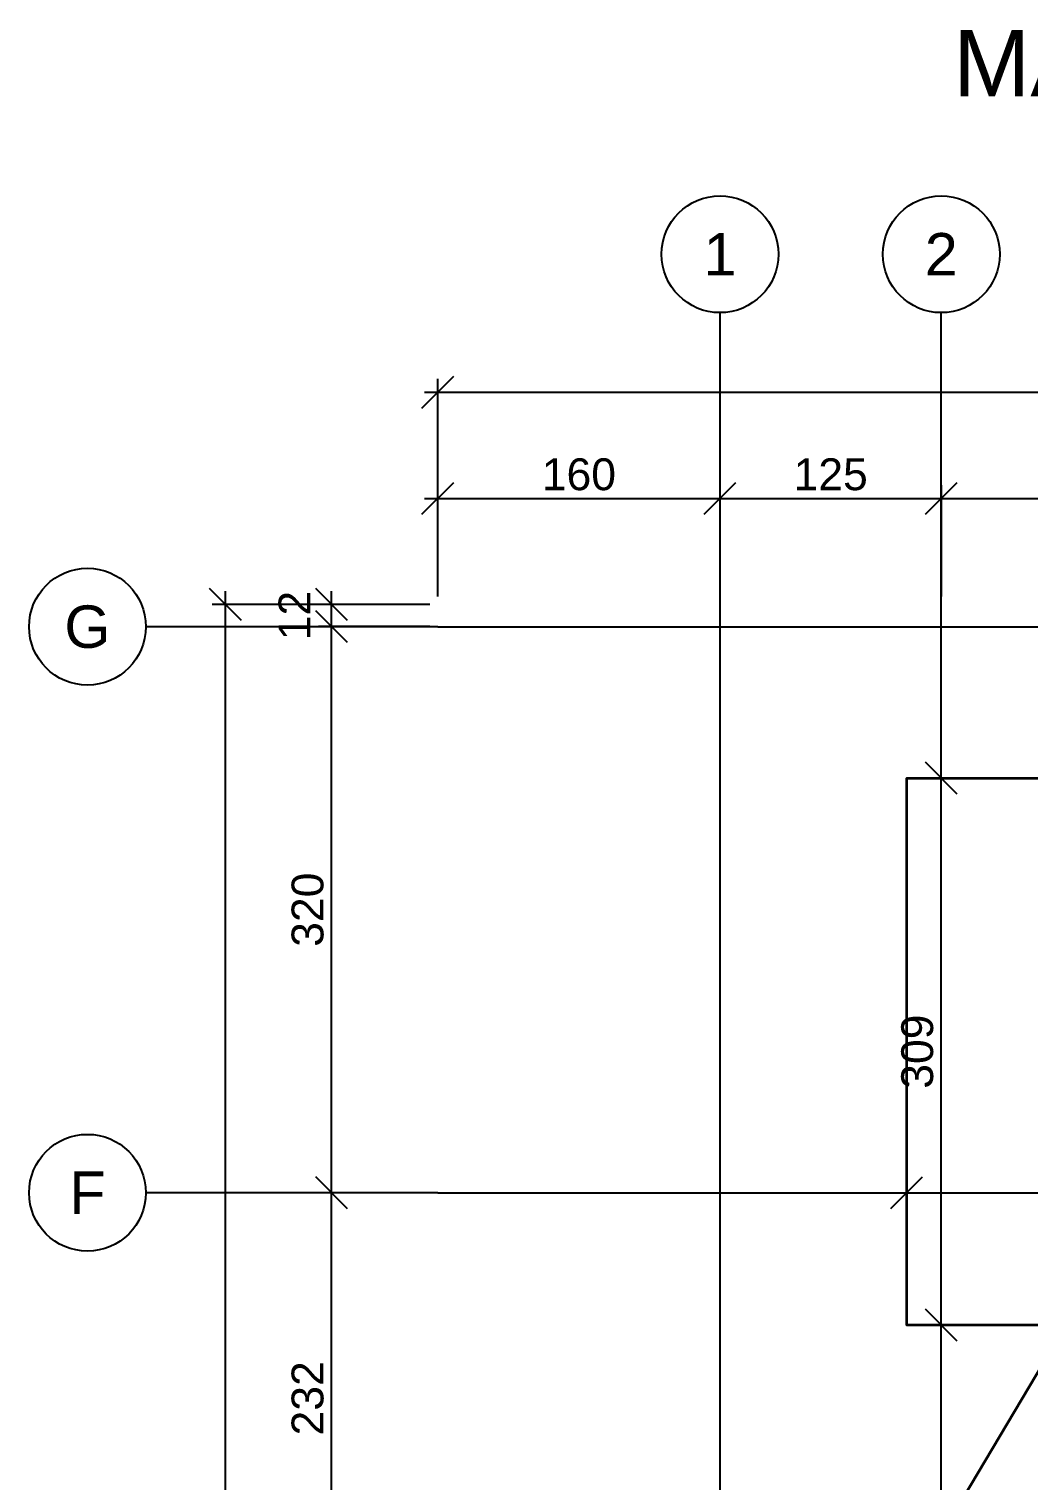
# Model space of a CAD drawing. Header units: millimetres. Extents: x -231 to 4719, y -2977 to 4533.
# Drawn here: x -231 to 334, y 3712 to 4533 of the extents above; entities that cross this region are included whole.
import ezdxf
from ezdxf.enums import TextEntityAlignment as Align

# ---------------------------------------------------------------- set-up
doc = ezdxf.new("R2010")
doc.units = ezdxf.units.MM
for name, color, linetype in [('FW_AXIS', 7, 'Continuous'), ('FW_DIM', 7, 'Continuous'), ('FW_TEXT', 7, 'Continuous')]:
    doc.layers.add(name, color=color, linetype=linetype)
doc.layers.add('SLAB', color=3, linetype='Continuous', lineweight=35)
doc.styles.add('REBAR_TXT', font='arial.ttf')
doc.styles.get("Standard").update_dxf_attribs({"font": 'arial.ttf'})
doc.dimstyles.new('FW_DIM', dxfattribs={"dimtxt": 18, "dimasz": 9, "dimexe": 7.5, "dimexo": 4.5, "dimgap": 4.5, "dimtad": 1, "dimdec": 0, "dimtxsty": 'Standard', "dimtsz": 9, "dimcen": 2.5, "dimdle": 7.5, "dimclrd": 256, "dimclre": 256, "dimclrt": 7, "dimazin": 3, "dimtfac": 1, "dimtmove": 2, "dimatfit": 3})

# ---------------------------------------------------------------- blocks, each defined once
blk = doc.blocks.new('_OBLIQUE')
at = {"color": 0, "linetype": 'BYBLOCK'}
blk.add_line((-0.5, -0.5), (0.5, 0.5), dxfattribs=at)
blk = doc.blocks.new('*D91')
for p, q in [((265.01, 3879.33), (265.01, 3882.33)), ((818.02, 3879.33), (818.02, 3882.33)), ((257.51, 3874.83), (825.52, 3874.83))]:
    blk.add_line(p, q)
at = {"layer": 'Defpoints'}
for p in [(265.01, 3874.83), (265.01, 3874.83), (818.02, 3874.83)]:
    blk.add_point(p, dxfattribs=at)
at = {"layer": 'FW_DIM', "xscale": 18, "yscale": 18}
for p in [(265.01, 3874.83), (818.02, 3874.83)]:
    blk.add_blockref('_OBLIQUE', p, dxfattribs=at)
at = {"layer": 'FW_DIM', "color": 7, "insert": (541.51, 3888.33), "char_height": 18, "attachment_point": 5}
blk.add_mtext('553', dxfattribs=at)
blk = doc.blocks.new('*D107')
for p, q in [((284.56, 3792.45), (284.56, 4116.7)), ((280.06, 4109.2), (277.06, 4109.2)), ((280.06, 3799.95), (277.06, 3799.95))]:
    blk.add_line(p, q)
at = {"layer": 'Defpoints'}
for p in [(284.56, 4109.2), (284.56, 3799.95), (284.56, 3799.95)]:
    blk.add_point(p, dxfattribs=at)
at = {"layer": 'FW_DIM', "xscale": 18, "yscale": 18, "rotation": 90}
for p in [(284.56, 4109.2), (284.56, 3799.95)]:
    blk.add_blockref('_OBLIQUE', p, dxfattribs=at)
at = {"layer": 'FW_DIM', "color": 7, "insert": (271.06, 3954.58), "char_height": 18, "attachment_point": 5, "rotation": 90}
blk.add_mtext('309', dxfattribs=at)
blk = doc.blocks.new('*D137')
for p, q in [((0, 4211.81), (0, 4274.81)), ((159.5, 4211.81), (159.5, 4274.81)), ((-7.5, 4267.31), (167, 4267.31))]:
    blk.add_line(p, q)
at = {"layer": 'Defpoints'}
for p in [(0, 4267.31), (0, 4207.31), (159.5, 4207.31)]:
    blk.add_point(p, dxfattribs=at)
at = {"layer": 'FW_DIM', "xscale": 18, "yscale": 18}
for p in [(0, 4267.31), (159.5, 4267.31)]:
    blk.add_blockref('_OBLIQUE', p, dxfattribs=at)
at = {"layer": 'FW_DIM', "color": 7, "insert": (79.75, 4280.81), "char_height": 18, "attachment_point": 5}
blk.add_mtext('160', dxfattribs=at)
blk = doc.blocks.new('*D138')
for p, q in [((159.5, 4211.81), (159.5, 4274.81)), ((284.6, 4211.81), (284.6, 4274.81)), ((152, 4267.31), (292.1, 4267.31))]:
    blk.add_line(p, q)
at = {"layer": 'Defpoints'}
for p in [(159.5, 4267.31), (159.5, 4207.31), (284.6, 4207.31)]:
    blk.add_point(p, dxfattribs=at)
at = {"layer": 'FW_DIM', "xscale": 18, "yscale": 18}
for p in [(159.5, 4267.31), (284.6, 4267.31)]:
    blk.add_blockref('_OBLIQUE', p, dxfattribs=at)
at = {"layer": 'FW_DIM', "color": 7, "insert": (222.05, 4280.81), "char_height": 18, "attachment_point": 5}
blk.add_mtext('125', dxfattribs=at)
blk = doc.blocks.new('*D139')
for p, q in [((284.6, 4211.81), (284.6, 4274.81)), ((479.5, 4211.81), (479.5, 4274.81)), ((277.1, 4267.31), (487, 4267.31))]:
    blk.add_line(p, q)
at = {"layer": 'Defpoints'}
for p in [(284.6, 4267.31), (284.6, 4207.31), (479.5, 4207.31)]:
    blk.add_point(p, dxfattribs=at)
at = {"layer": 'FW_DIM', "xscale": 18, "yscale": 18}
for p in [(284.6, 4267.31), (479.5, 4267.31)]:
    blk.add_blockref('_OBLIQUE', p, dxfattribs=at)
at = {"layer": 'FW_DIM', "color": 7, "insert": (382.05, 4280.81), "char_height": 18, "attachment_point": 5}
blk.add_mtext('195', dxfattribs=at)
blk = doc.blocks.new('*D153')
for p, q in [((0, 4211.81), (0, 4334.81)), ((1569.04, 4211.81), (1569.04, 4334.81)), ((-7.5, 4327.31), (1576.54, 4327.31))]:
    blk.add_line(p, q)
at = {"layer": 'Defpoints'}
for p in [(0, 4327.31), (0, 4207.31), (1569.04, 4207.31)]:
    blk.add_point(p, dxfattribs=at)
at = {"layer": 'FW_DIM', "xscale": 18, "yscale": 18}
for p in [(0, 4327.31), (1569.04, 4327.31)]:
    blk.add_blockref('_OBLIQUE', p, dxfattribs=at)
at = {"layer": 'FW_DIM', "color": 7, "insert": (784.52, 4340.81), "char_height": 18, "attachment_point": 5}
blk.add_mtext('1569', dxfattribs=at)
blk = doc.blocks.new('*D159')
for p, q in [((-60, 3634.91), (-60, 3882.31)), ((-4.5, 3874.81), (-67.5, 3874.81)), ((-4.5, 3642.41), (-67.5, 3642.41))]:
    blk.add_line(p, q)
at = {"layer": 'Defpoints'}
for p in [(0, 3874.81), (-60, 3642.41), (0, 3642.41)]:
    blk.add_point(p, dxfattribs=at)
at = {"layer": 'FW_DIM', "xscale": 18, "yscale": 18, "rotation": 90}
for p in [(-60, 3874.81), (-60, 3642.41)]:
    blk.add_blockref('_OBLIQUE', p, dxfattribs=at)
at = {"layer": 'FW_DIM', "color": 7, "insert": (-73.5, 3758.61), "char_height": 18, "attachment_point": 5, "rotation": 90}
blk.add_mtext('232', dxfattribs=at)
blk = doc.blocks.new('*D160')
for p, q in [((-60, 3867.31), (-60, 4202.31)), ((-4.5, 4194.81), (-67.5, 4194.81)), ((-4.5, 3874.81), (-67.5, 3874.81))]:
    blk.add_line(p, q)
at = {"layer": 'Defpoints'}
for p in [(0, 4194.81), (-60, 3874.81), (0, 3874.81)]:
    blk.add_point(p, dxfattribs=at)
at = {"layer": 'FW_DIM', "xscale": 18, "yscale": 18, "rotation": 90}
for p in [(-60, 4194.81), (-60, 3874.81)]:
    blk.add_blockref('_OBLIQUE', p, dxfattribs=at)
at = {"layer": 'FW_DIM', "color": 7, "insert": (-73.5, 4034.81), "char_height": 18, "attachment_point": 5, "rotation": 90}
blk.add_mtext('320', dxfattribs=at)
blk = doc.blocks.new('*D161')
for p, q in [((-60, 4187.31), (-60, 4214.81)), ((-4.5, 4207.31), (-67.5, 4207.31)), ((-4.5, 4194.81), (-67.5, 4194.81))]:
    blk.add_line(p, q)
at = {"layer": 'Defpoints'}
for p in [(0, 4207.31), (-60, 4194.81), (0, 4194.81)]:
    blk.add_point(p, dxfattribs=at)
at = {"layer": 'FW_DIM', "xscale": 18, "yscale": 18, "rotation": 90}
for p in [(-60, 4207.31), (-60, 4194.81)]:
    blk.add_blockref('_OBLIQUE', p, dxfattribs=at)
at = {"layer": 'FW_DIM', "color": 7, "insert": (-81, 4201.06), "char_height": 18, "attachment_point": 5, "rotation": 90}
blk.add_mtext('12', dxfattribs=at)
blk = doc.blocks.new('*D170')
for p, q in [((-120, 2609.81), (-120, 4214.81)), ((-4.5, 4207.31), (-127.5, 4207.31)), ((-4.5, 2617.31), (-127.5, 2617.31))]:
    blk.add_line(p, q)
at = {"layer": 'Defpoints'}
for p in [(0, 4207.31), (-120, 2617.31), (0, 2617.31)]:
    blk.add_point(p, dxfattribs=at)
at = {"layer": 'FW_DIM', "xscale": 18, "yscale": 18, "rotation": 90}
for p in [(-120, 4207.31), (-120, 2617.31)]:
    blk.add_blockref('_OBLIQUE', p, dxfattribs=at)
at = {"layer": 'FW_DIM', "color": 7, "insert": (-133.5, 3412.31), "char_height": 18, "attachment_point": 5, "rotation": 90}
blk.add_mtext('1590', dxfattribs=at)

msp = doc.modelspace()

# ---------------------------------------------------------------- linework, layer by layer
at = {"layer": 'FW_AXIS', "linetype": 'CONTINUOUS'}
for p, q in [((159.5, 4207.31), (159.5, 4372.31)), ((284.56, 4207.31), (284.56, 4372.31)), ((0, 4194.8), (-165, 4194.8)), ((0, 3874.83), (-165, 3874.83))]:
    msp.add_line(p, q, dxfattribs=at)
at = {"layer": 'FW_AXIS', "color": 8}
for p, q in [((159.5, 2617.31), (159.5, 4207.31)), ((284.56, 2617.31), (284.56, 4207.31)), ((0, 4194.8), (1569.04, 4194.8)), ((0, 3874.83), (1569.04, 3874.83))]:
    msp.add_line(p, q, dxfattribs=at)
at = {"layer": 'FW_AXIS'}
for centre in [(159.5, 4405.31), (284.56, 4405.31), (-198, 4194.8), (-198, 3874.83)]:
    msp.add_circle(centre, 33, dxfattribs=at)
at = {"layer": 'SLAB'}
msp.add_lwpolyline([(466.99, 4207.31), (1367, 4207.17), (1366.99, 4109.31), (1568.99, 4109.31), (1568.99, 3605.32), (1367, 3605.32), (1367, 3219.35), (1569.04, 3219.35), (1569.04, 2715.31), (1367, 2715.31), (1367, 2617.31), (147, 2640.01), (147, 2737.96), (0, 2737.96), (0, 3504.31), (202.2, 3504.31), (202.2, 3542.99), (354.91, 3799.95), (265.01, 3799.95), (265.01, 4109.2), (466.99, 4109.2), (466.99, 4207.31)], dxfattribs=at)

# ---------------------------------------------------------------- texts
at = {"layer": 'FW_AXIS', "color": 7, "style": 'REBAR_TXT'}
for s, p in [('1', (159.5, 4405.31)), ('2', (284.56, 4405.31)), ('G', (-198, 4194.8)), ('F', (-198, 3874.83))]:
    msp.add_text(s, height=24, dxfattribs=at).set_placement(p, align=Align.MIDDLE_CENTER)
at = {"layer": 'FW_TEXT', "color": 7, "style": 'REBAR_TXT'}
msp.add_text('MAT FOUNDATION - FORMWORK PLAN', height=37.5, dxfattribs=at).set_placement((784.52, 4513.31), align=Align.MIDDLE_CENTER)

# ---------------------------------------------------------------- dimensions: what is measured, and where the dimension line sits
at = {"layer": 'FW_DIM'}
for base, p1, p2, picture, middle in [((0, 4327.31), (0, 4207.31), (1569.04, 4207.31), '*D153', (784.52, 4340.81)), ((0, 4267.30733974), (0, 4207.30733974), (159.5, 4207.30733974), '*D137', (79.75, 4280.80733974)), ((159.5, 4267.31), (159.5, 4207.31), (284.6, 4207.31), '*D138', (222.05, 4280.81)), ((284.6, 4267.31), (284.6, 4207.31), (479.5, 4207.31), '*D139', (382.05, 4280.81))]:
    dim = msp.add_linear_dim(base=base, p1=p1, p2=p2, dimstyle='FW_DIM', dxfattribs=at)
    dim.commit()
    dim.dimension.update_dxf_attribs({"geometry": picture, "text_midpoint": middle})
for base, p1, p2, picture, middle in [((-120, 2617.31), (0, 2617.31), (0, 4207.31), '*D170', (-133.5, 3412.31)), ((-60, 4194.81349065), (0, 4194.81349065), (0, 4207.31349065), '*D161', (-81, 4201.06349065)), ((-60, 3874.81), (0, 3874.81), (0, 4194.81), '*D160', (-73.5, 4034.81)), ((-60, 3642.41), (0, 3642.41), (0, 3874.81), '*D159', (-73.5, 3758.61))]:
    dim = msp.add_linear_dim(base=base, p1=p1, p2=p2, angle=90, dimstyle='FW_DIM', dxfattribs=at)
    dim.commit()
    dim.dimension.update_dxf_attribs({"geometry": picture, "text_midpoint": middle})
dim = msp.add_linear_dim(base=(284.56, 3799.95), p1=(284.56, 3799.95), p2=(284.56, 4109.2), angle=90, text='309', dimstyle='FW_DIM', override={"dimtmove": 2}, dxfattribs=at)
dim.commit()
dim.dimension.update_dxf_attribs({"geometry": '*D107', "text_midpoint": (271.06, 3954.58), "dimtype": 160})
dim = msp.add_linear_dim(base=(265.01, 3874.83), p1=(265.01, 3874.83), p2=(818.02, 3874.83), text='553', dimstyle='FW_DIM', override={"dimtmove": 2}, dxfattribs=at)
dim.commit()
dim.dimension.update_dxf_attribs({"geometry": '*D91', "text_midpoint": (541.51, 3888.33), "dimtype": 160})

doc.saveas('drawing.dxf')
